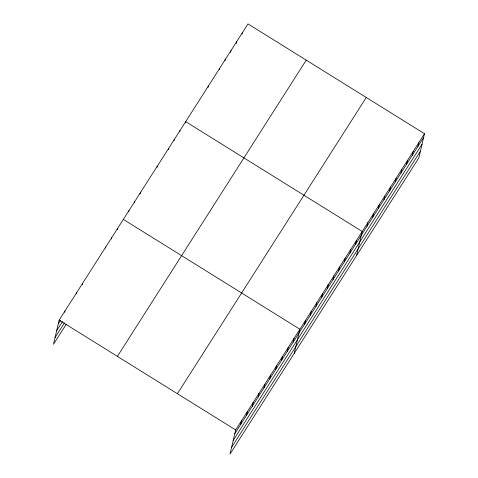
<?xml version="1.0" encoding="UTF-8"?>
<svg xmlns="http://www.w3.org/2000/svg" width="478" height="478" viewBox="0 0 478 478"><rect width="100%" height="100%" fill="white"/><g stroke="black" fill="none" stroke-linecap="round" stroke-linejoin="round"><path stroke-width="0.72" d="M424.518 133.721L235.672 429.949L230.008 454.1L418.853 157.871L424.518 133.721L247.992 23.9L59.147 320.129L53.482 344.28L66.323 324.138M64.685 312.236L64.984 310.975M76.361 293.922L76.659 292.661M82.198 284.769L82.497 283.508M105.548 248.142L105.841 246.881M111.386 238.988L111.679 237.721M117.224 229.828L117.516 228.568M128.725 211.79L129.018 210.523M134.39 202.899L134.682 201.638M140.054 194.014L140.353 192.754M157.053 167.354L157.346 166.093M168.381 149.578L168.68 148.317M174.046 140.693L174.345 139.433M179.71 131.809L180.009 130.542M185.374 122.918L185.673 121.657L362.199 231.477L356.534 255.628M208.038 87.372L208.336 86.106M219.372 69.597L219.665 68.336M225.036 60.712L225.329 59.445M230.551 52.455L230.999 50.56M236.216 43.57L236.664 41.676M242.029 34.052L242.328 32.785M240.619 424.584L241.51 420.795M246.457 415.43L247.347 411.642M252.294 406.27L253.185 402.482M258.132 397.116L259.022 393.328M263.97 387.957L264.854 384.169M269.807 378.803L270.691 375.015M275.645 369.649L276.529 365.855M281.476 360.49L282.367 356.702M287.314 351.336L288.204 347.548M293.151 342.176L294.042 338.388M294.215 353.379L299.879 329.234L123.354 219.414M304.653 324.132L305.544 320.344M310.324 315.247L311.208 311.459M315.988 306.362L316.872 302.574M321.652 297.471L322.542 293.683M327.316 288.587L328.207 284.798M332.981 279.702L333.871 275.914M338.645 270.811L339.535 267.023M344.315 261.926L345.2 258.138M349.98 253.041L350.87 249.253M355.644 244.15L356.534 240.362M366.973 226.381L367.863 222.593M372.643 217.49L373.527 213.702M378.307 208.605L379.191 204.817M383.971 199.72L384.862 195.932M389.636 190.83L390.526 187.041M395.3 181.945L396.19 178.157M400.964 173.06L401.855 169.272M406.635 164.169L407.519 160.381M412.299 155.284L413.189 151.496M417.963 146.399L418.853 142.605M58.256 323.917L60.592 320.254M56.685 330.639L62.516 321.479M55.06 337.558L64.399 322.907M117.403 356.373L306.249 60.138M177.416 393.711L366.262 97.482M234.782 433.737L423.627 137.509M233.204 440.459L422.05 144.231M231.585 447.384L420.431 151.15M59.147 320.129L235.672 429.949"/></g></svg>
